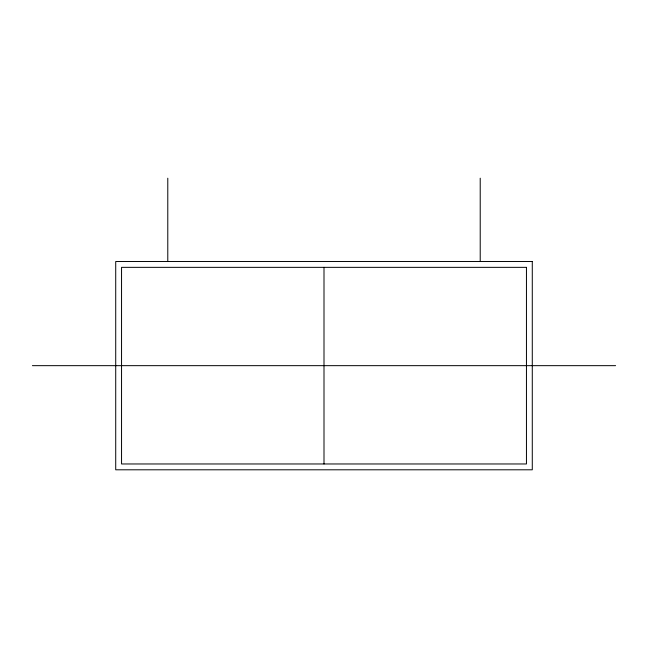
<?xml version="1.0" encoding="UTF-8"?>
<svg xmlns="http://www.w3.org/2000/svg" width="648" height="648" viewBox="0 0 648 648"><rect width="100%" height="100%" fill="white"/><g stroke="black" fill="none" stroke-linecap="round" stroke-linejoin="round"><path stroke-width="0.97" d="M32.4 365.658L615.6 365.658M480.217 178.2L480.217 261.517M324 267.349L324 463.968M167.783 178.2L167.783 261.517M532.283 261.517L115.717 261.517L115.717 469.8L532.283 469.8L532.283 261.517M526.451 267.349L121.549 267.349L121.549 463.968L526.451 463.968L526.451 267.349"/></g></svg>
